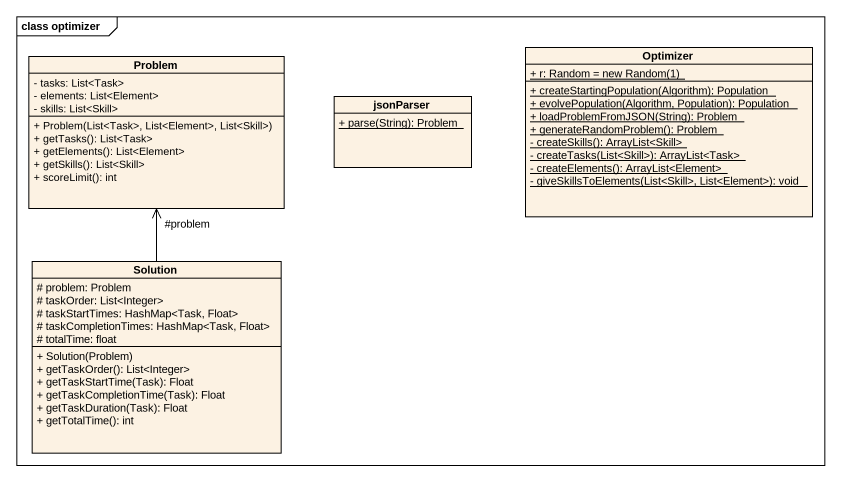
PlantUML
@startuml
mainframe class optimizer
hide circle
hide empty members
skinparam classAttributeIconSize 0
class Problem {
  - tasks: List<Task>
  - elements: List<Element>
  - skills: List<Skill>
  + Problem(List<Task>, List<Element>, List<Skill>)
  + getTasks(): List<Task>
  + getElements(): List<Element>
  + getSkills(): List<Skill>
  + scoreLimit(): int
}
class Optimizer {
  {static} {field} + r: Random = new Random(1)
  {static} + createStartingPopulation(Algorithm): Population
  {static} + evolvePopulation(Algorithm, Population): Population
  {static} + loadProblemFromJSON(String): Problem
  {static} + generateRandomProblem(): Problem
  {static} - createSkills(): ArrayList<Skill>
  {static} - createTasks(List<Skill>): ArrayList<Task>
  {static} - createElements(): ArrayList<Element>
  {static} - giveSkillsToElements(List<Skill>, List<Element>): void
}
class jsonParser {
  {static} + parse(String): Problem
}
class Solution {
  # problem: Problem
  # taskOrder: List<Integer>
  # taskStartTimes: HashMap<Task, Float>
  # taskCompletionTimes: HashMap<Task, Float>
  # totalTime: float
  + Solution(Problem)
  + getTaskOrder(): List<Integer>
  + getTaskStartTime(Task): Float
  + getTaskCompletionTime(Task): Float
  + getTaskDuration(Task): Float
  + getTotalTime(): int
}
Solution -up-> "#problem" Problem
@enduml
